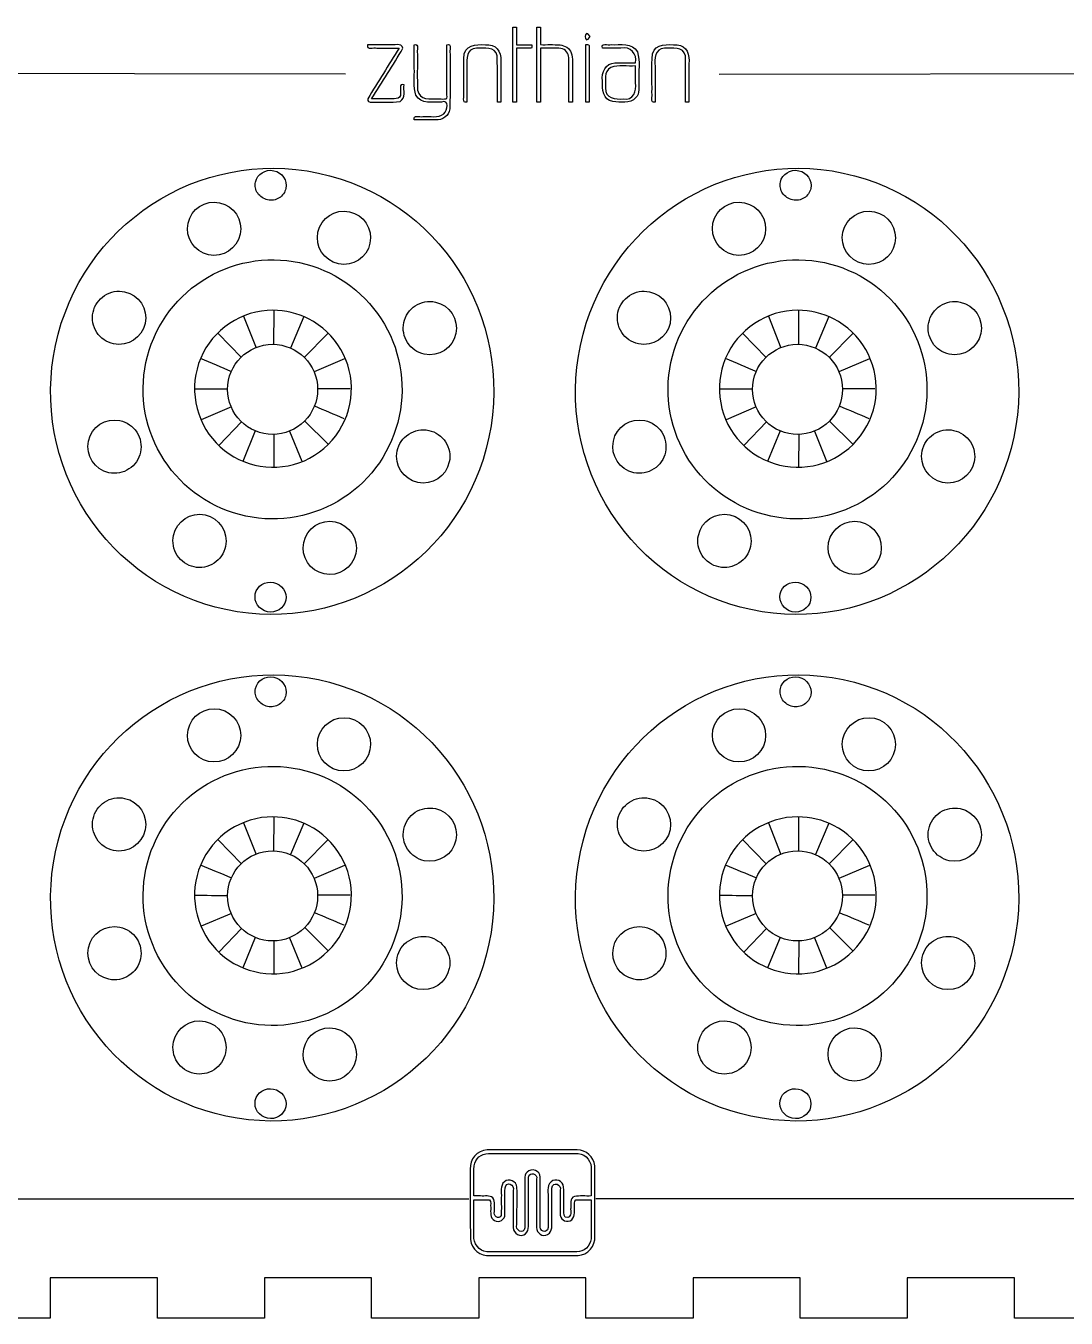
# Model space of a CAD drawing. Extents: x 0 to 436, y 10 to 151.
# Drawn here: x 49 to 121.9, y 13.4 to 103.8 of the extents above; entities that cross this region are included whole.
import ezdxf

# ---------------------------------------------------------------- set-up
doc = ezdxf.new("R2010")
doc.units = 0
doc.layers.add('Capa_1', color=7, linetype='CONTINUOUS')

msp = doc.modelspace()

# ---------------------------------------------------------------- linework, layer by layer
at = {"layer": 'Capa_1', "color": 5}
for points in [[(83.388581, 102.210114)], [(88.554616, 103.015958)], [(91.728589, 100.960064)], [(82.048416, 98.430536)], [(87.059955, 98.430589)], [(88.235475, 98.430536)], [(95.221758, 98.430536)], [(77.724749, 97.18075)], [(66.33761, 83.864936)], [(66.33761, 83.864936)], [(103.082992, 83.864936)], [(103.082992, 83.864936)], [(66.33761, 48.427469)], [(66.33761, 48.427469)], [(103.082992, 48.427469)], [(103.082992, 48.427469)], [(87.630952, 25.130764)]]:
    msp.add_lwpolyline(points, close=True, dxfattribs=at)
for points in [[(71.417471, 100.397038), (12.281723, 100.473138)], [(97.570719, 100.397038), (156.70654, 100.473138)], [(64.279337, 83.445095), (65.155055, 81.24482)], [(66.387881, 83.827048), (66.376239, 81.473711)], [(68.5064, 83.436787), (67.567367, 81.222569)], [(101.024719, 83.445095), (101.900437, 81.24482)], [(103.133263, 83.827048), (103.121621, 81.473711)], [(105.251782, 83.436787), (104.312749, 81.222569)], [(62.497871, 82.252671), (64.126487, 80.569815)], [(70.175233, 82.250211), (68.520105, 80.573361)], [(99.243253, 82.252671), (100.871869, 80.569815)], [(106.920615, 82.250211), (105.265487, 80.573361)], [(71.352602, 80.46004), (69.21289, 79.565298)], [(108.097984, 80.46004), (105.958272, 79.565298)], [(63.424257, 77.116791), (61.309019, 76.211837)], [(100.169639, 77.116791), (98.054401, 76.211837)], [(64.143659, 76.067004), (62.571187, 74.433625)], [(68.559369, 76.118598), (70.192589, 74.49022)], [(100.889041, 76.067004), (99.316569, 74.433625)], [(105.304751, 76.118598), (106.937971, 74.49022)], [(65.096423, 75.428009), (64.22134, 73.295176)], [(66.407249, 75.184433), (66.387934, 72.877584)], [(67.498708, 75.405387), (68.353709, 73.302902)], [(101.841805, 75.428009), (100.966722, 73.295176)], [(103.152631, 75.184433), (103.133316, 72.877584)], [(104.24409, 75.405387), (105.099091, 73.302902)], [(64.279337, 48.007628), (65.155055, 45.807353)], [(66.387881, 48.389581), (66.376239, 46.036244)], [(68.5064, 47.99932), (67.567367, 45.785102)], [(101.024719, 48.007628), (101.900437, 45.807353)], [(103.133263, 48.389581), (103.121621, 46.036244)], [(105.251782, 47.99932), (104.312749, 45.785102)], [(62.497871, 46.815204), (64.126487, 45.132348)], [(70.175233, 46.812743), (68.520105, 45.135894)], [(99.243253, 46.815204), (100.871869, 45.132348)], [(106.920615, 46.812743), (105.265487, 45.135894)], [(71.352602, 45.022572), (69.21289, 44.127831)], [(108.097984, 45.022572), (105.958272, 44.127831)], [(63.424257, 41.679324), (61.309019, 40.77437)], [(100.169639, 41.679324), (98.054401, 40.77437)], [(64.143659, 40.629537), (62.571187, 38.996158)], [(65.096423, 39.990541), (64.22134, 37.857709)], [(67.498708, 39.96792), (68.353709, 37.865435)], [(68.559369, 40.68113), (70.192589, 39.052752)], [(100.889041, 40.629537), (99.316569, 38.996158)], [(101.841805, 39.990541), (100.966722, 37.857709)], [(104.24409, 39.96792), (105.099091, 37.865435)], [(105.304751, 40.68113), (106.937971, 39.052752)], [(66.407249, 39.746966), (66.387934, 37.440117)], [(103.152631, 39.746966), (103.133316, 37.440117)], [(81.417795, 24.879145), (81.417504, 24.879224)], [(13.976951, 21.695575), (80.052915, 21.695575)], [(155.01131, 21.695575), (88.935274, 21.695575)], [(87.605023, 17.998496), (87.604785, 17.998338)]]:
    msp.add_lwpolyline(points, dxfattribs=at)
at = {"layer": 'Capa_1', "color": 7}
for points in [[(67.243425, 92.38712)], [(103.988811, 92.38712)], [(64.040905, 89.181916)], [(100.786291, 89.181916)], [(73.130956, 88.553666)], [(109.876343, 88.553666)], [(57.389474, 82.952784)], [(94.13486, 82.952784)], [(79.142671, 82.236497)], [(115.888058, 82.236497)], [(75.180443, 76.456871)], [(111.925829, 76.456871)], [(66.313877, 75.183878)], [(103.059259, 75.183878)], [(81.456337, 74.983542)], [(118.201723, 74.983542)], [(57.066273, 73.942224)], [(78.681558, 73.255152)], [(93.811659, 73.942224)], [(115.426945, 73.255152)], [(63.019556, 67.349217)], [(99.764942, 67.349217)], [(72.138816, 66.858878)], [(108.884203, 66.858878)], [(67.231869, 63.579576)], [(103.977255, 63.579576)], [(67.243425, 56.949648)], [(103.988811, 56.949648)], [(64.040905, 53.744445)], [(100.786291, 53.744445)], [(73.130956, 53.116195)], [(109.876343, 53.116195)], [(57.389474, 47.515313)], [(94.13486, 47.515313)], [(79.142671, 46.799026)], [(115.888058, 46.799026)], [(75.180443, 41.019399)], [(111.925829, 41.019399)], [(66.313877, 39.74641)], [(81.456337, 39.546071)], [(103.059259, 39.74641)], [(118.201723, 39.546071)], [(57.066273, 38.504752)], [(93.811659, 38.504752)], [(78.681558, 37.81768)], [(115.426945, 37.81768)], [(63.019556, 31.911746)], [(99.764942, 31.911746)], [(72.138816, 31.421407)], [(108.884203, 31.421407)], [(67.231869, 28.142104)], [(103.977255, 28.142104)]]:
    msp.add_lwpolyline(points, close=True, dxfattribs=at)
msp.add_lwpolyline([(125.744166, 13.359922), (118.24416, 13.359922), (118.24416, 16.172424), (110.744153, 16.172424), (110.744153, 13.359922), (103.244147, 13.359922), (103.244147, 16.172424), (95.744141, 16.172424), (95.744141, 13.359922), (88.244135, 13.359922), (88.244135, 16.172424), (80.744129, 16.172424), (80.744129, 13.359922), (73.244123, 13.359922), (73.244123, 16.172424), (65.744116, 16.172424), (65.744116, 13.359922), (58.24411, 13.359922), (58.24411, 16.172424), (50.744104, 16.172424), (50.744104, 13.359922), (43.244098, 13.359922)], dxfattribs=at)
at = {"layer": 'Capa_1', "color": 5}
for points in [[(83.140627, 98.430457), (83.140627, 100.176418), (83.140627, 101.922406), (83.140627, 103.668371)], [(83.140627, 103.668371), (83.223283, 103.668371), (83.305938, 103.668371), (83.388594, 103.668371)], [(83.388594, 103.668371), (83.388594, 103.261941), (83.388594, 102.855489), (83.388594, 102.449059)], [(84.810701, 98.430536), (84.810701, 100.176524), (84.810701, 101.922486), (84.810701, 103.668476)], [(84.810701, 103.668476), (84.893356, 103.668476), (84.976012, 103.668476), (85.058668, 103.668476)], [(85.058668, 103.668476), (85.058668, 103.262047), (85.058668, 102.855594), (85.058668, 102.449165)], [(88.554616, 103.015958), (88.063515, 102.24922), (88.059342, 103.765764), (88.554616, 103.015958)], [(72.965075, 102.441492), (72.862038, 102.044935), (73.382635, 102.272027), (73.617021, 102.212892)], [(74.475734, 102.441492), (73.972185, 102.441492), (73.468632, 102.441492), (72.965075, 102.441492)], [(75.172366, 102.212892), (74.448075, 101.024728), (73.679608, 99.860241), (72.980042, 98.659083)], [(73.244718, 98.657972), (73.967308, 99.845292), (74.753809, 101.001868), (75.438659, 102.207336)], [(73.617021, 102.212892), (74.135469, 102.212892), (74.653918, 102.212892), (75.172366, 102.212892)], [(75.438659, 102.207336), (75.335887, 102.609609), (74.794142, 102.381141), (74.475734, 102.441492)], [(76.23007, 102.449033), (76.616425, 102.54595), (76.383565, 102.023689), (76.446393, 101.7971)], [(76.23007, 100.807082), (76.23007, 101.354399), (76.23007, 101.901716), (76.23007, 102.449033)], [(78.504203, 102.449033), (78.899462, 102.553596), (78.679728, 102.043189), (78.735396, 101.808186)], [(78.504203, 98.933906), (78.504203, 100.105616), (78.504203, 101.277326), (78.504203, 102.449033)], [(79.7321, 101.80853), (79.94115, 102.573731), (80.83423, 102.456044), (81.450691, 102.43464)], [(80.579407, 102.199002), (79.875954, 102.192123), (79.884212, 101.444886), (79.911191, 100.933579)], [(82.035007, 101.660628), (81.899773, 102.333172), (81.098379, 102.209664), (80.579407, 102.199002)], [(81.450691, 102.43464), (82.158173, 102.43464), (82.355399, 101.689361), (82.279927, 101.112093)], [(84.447536, 102.210114), (84.09455, 102.210114), (83.741567, 102.210114), (83.388581, 102.210114)], [(83.388594, 102.449059), (83.746038, 102.449059), (84.10348, 102.449059), (84.460924, 102.449059)], [(83.388594, 102.210114), (83.388594, 100.950221), (83.388594, 99.690352), (83.388594, 98.430457)], [(84.460924, 102.449059), (84.452008, 102.373865), (84.478783, 102.263004), (84.447536, 102.210114)], [(85.058668, 102.449165), (85.516768, 102.441757), (85.976489, 102.468215), (86.433083, 102.425882)], [(85.576357, 102.21022), (85.403793, 102.21022), (85.231232, 102.21022), (85.058668, 102.21022)], [(85.058668, 102.21022), (85.058668, 100.950327), (85.058668, 99.690432), (85.058668, 98.430536)], [(86.616704, 102.146826), (86.27944, 102.248902), (85.923385, 102.197652), (85.576357, 102.21022)], [(86.433083, 102.425882), (86.768101, 102.393841), (87.124024, 102.215935), (87.223838, 101.870627)], [(88.235475, 102.449165), (88.626011, 102.571191), (88.429264, 102.105974), (88.476034, 101.884253)], [(88.235475, 98.430536), (88.235475, 99.770071), (88.235475, 101.109633), (88.235475, 102.449165)], [(89.405389, 102.210273), (89.284545, 102.612545), (89.782602, 102.395931), (90.010763, 102.449218)], [(90.70113, 102.210273), (90.269216, 102.210273), (89.837302, 102.210273), (89.405389, 102.210273)], [(90.010763, 102.449218), (90.641241, 102.416701), (91.490977, 102.615218), (91.852287, 101.946139)], [(91.728589, 101.176308), (91.857296, 101.806651), (91.344298, 102.349391), (90.70113, 102.210273)], [(92.905757, 101.80853), (93.114754, 102.573599), (94.007641, 102.456097), (94.624028, 102.43464)], [(93.752988, 102.199002), (93.04949, 102.192123), (93.057914, 101.44486), (93.084848, 100.933579)], [(95.20837, 101.660628), (95.073407, 102.333251), (94.271899, 102.209638), (93.752988, 102.199002)], [(94.624028, 102.43464), (95.331515, 102.43464), (95.528741, 101.689361), (95.453269, 101.112093)], [(76.446393, 101.7971), (76.457082, 100.951438), (76.424539, 100.103393), (76.463538, 99.259319)], [(78.735396, 101.808186), (78.724204, 100.52194), (78.758071, 99.233417), (78.717934, 97.948624)], [(79.695186, 99.082469), (79.71532, 99.990522), (79.652164, 100.90511), (79.7321, 101.80853)], [(82.048421, 98.430536), (82.039981, 99.507075), (82.065619, 100.584964), (82.035007, 101.660628)], [(87.056942, 101.430414), (87.055619, 101.724048), (86.922515, 102.057291), (86.616704, 102.146826)], [(87.059958, 98.430536), (87.058106, 99.430478), (87.0639, 100.430553), (87.056942, 101.430414)], [(87.223838, 101.870627), (87.341644, 101.49439), (87.285621, 101.095425), (87.2989, 100.707651)], [(88.476034, 101.884253), (88.476034, 100.732998), (88.476034, 99.581767), (88.476034, 98.430536)], [(91.852287, 101.946139), (92.052928, 101.286665), (91.922738, 100.577318), (91.960099, 99.894425)], [(92.868843, 99.082469), (92.888977, 99.990522), (92.825821, 100.90511), (92.905757, 101.80853)], [(95.221758, 98.430536), (95.213345, 99.507075), (95.23893, 100.584964), (95.20837, 101.660628)], [(76.351445, 98.908082), (76.129481, 99.510621), (76.269702, 100.175175), (76.23007, 100.807082)], [(79.911191, 100.933579), (79.911191, 100.099213), (79.911191, 99.264876), (79.911191, 98.430536)], [(82.279927, 101.112093), (82.279927, 100.218222), (82.279927, 99.324381), (82.279927, 98.430536)], [(87.2989, 100.707651), (87.2989, 99.948638), (87.2989, 99.189626), (87.2989, 98.430615)], [(89.405389, 99.915327), (89.316235, 100.487068), (89.630279, 101.168846), (90.281554, 101.17181)], [(89.979799, 100.861136), (89.460388, 100.566337), (89.662656, 99.908342), (89.621394, 99.418069)], [(91.728589, 100.960064), (91.146688, 100.923419), (90.539155, 101.049652), (89.979799, 100.861136)], [(90.281554, 101.17181), (90.763733, 101.181599), (91.246267, 101.174456), (91.728589, 101.176308)], [(91.728589, 99.775495), (91.728589, 100.170359), (91.728589, 100.5652), (91.728589, 100.960064)], [(93.084848, 100.933579), (93.084848, 100.099213), (93.084848, 99.264876), (93.084848, 98.430536)], [(95.453269, 101.112093), (95.453269, 100.218222), (95.453269, 99.324381), (95.453269, 98.430536)], [(75.512091, 99.64995), (75.11079, 99.772029), (75.31468, 99.288926), (75.267034, 99.05736)], [(75.240253, 98.479484), (75.655368, 98.717027), (75.469176, 99.255377), (75.512091, 99.64995)], [(90.134318, 98.465276), (89.429725, 98.583888), (89.365384, 99.340758), (89.405389, 99.915327)], [(90.866529, 98.654453), (91.558446, 98.51679), (91.817963, 99.218306), (91.728589, 99.775495)], [(91.960099, 99.894425), (91.943166, 99.499667), (92.039818, 99.042782), (91.728589, 98.73187)], [(72.980042, 98.659083), (72.917055, 98.502582), (73.106994, 98.403046), (73.234373, 98.429663)], [(74.372499, 98.657972), (73.996571, 98.657972), (73.620646, 98.657972), (73.244718, 98.657972)], [(75.267034, 99.05736), (75.328375, 98.547323), (74.704699, 98.671518), (74.372499, 98.657972)], [(78.131651, 98.43043), (77.51763, 98.469985), (76.709765, 98.247047), (76.351445, 98.908082)], [(76.463538, 99.259319), (76.588329, 98.557748), (77.366143, 98.652151), (77.900353, 98.654506)], [(77.900353, 98.654506), (78.159446, 98.689828), (78.633397, 98.510281), (78.504203, 98.933906)], [(78.303345, 97.612815), (78.558829, 97.866206), (78.693341, 98.629873), (78.131651, 98.43043)], [(79.911191, 98.430536), (79.525103, 98.333751), (79.758106, 98.856092), (79.695186, 99.082469)], [(89.621394, 99.418069), (89.562726, 98.715995), (90.336076, 98.600637), (90.866529, 98.654453)], [(91.728589, 98.731658), (91.326536, 98.291259), (90.66212, 98.440246), (90.134318, 98.465276)], [(93.084848, 98.430536), (92.698761, 98.333751), (92.931763, 98.856092), (92.868843, 99.082469)], [(73.234426, 98.42961), (73.902313, 98.452364), (74.580147, 98.377884), (75.240253, 98.479484)], [(78.717934, 97.948624), (78.661562, 97.461526), (78.193977, 97.154689), (77.724749, 97.18075)], [(82.279927, 98.430536), (82.202756, 98.430536), (82.125587, 98.430536), (82.048416, 98.430536)], [(83.388594, 98.430457), (83.305938, 98.430457), (83.223283, 98.430457), (83.140627, 98.430457)], [(85.058668, 98.430536), (84.976012, 98.430536), (84.893356, 98.430536), (84.810701, 98.430536)], [(87.2989, 98.430615), (87.219261, 98.430615), (87.13955, 98.430668), (87.059955, 98.430589)], [(88.476034, 98.430536), (88.395847, 98.430536), (88.315662, 98.430536), (88.235475, 98.430536)], [(95.453269, 98.430536), (95.376098, 98.430536), (95.298929, 98.430536), (95.221758, 98.430536)], [(76.23007, 97.18075), (76.109139, 97.583234), (76.607022, 97.366911), (76.835445, 97.420039)], [(77.724728, 97.18075), (77.226509, 97.18075), (76.728288, 97.18075), (76.23007, 97.18075)], [(76.835445, 97.420039), (77.324175, 97.470098), (77.894931, 97.28198), (78.303345, 97.612815)], [(66.33761, 83.864936), (64.179748, 83.894808), (62.098932, 82.507571), (61.281396, 80.513168)], [(66.33761, 83.864936), (64.179748, 83.894808), (62.098932, 82.507571), (61.281396, 80.513168)], [(68.835753, 83.264491), (68.066451, 83.659858), (67.202374, 83.866259), (66.33761, 83.864936)], [(68.835753, 83.264491), (68.066451, 83.659858), (67.202374, 83.866259), (66.33761, 83.864936)], [(71.818507, 78.095088), (71.955085, 80.208738), (70.72935, 82.32096), (68.835753, 83.264491)], [(71.818507, 78.095088), (71.955085, 80.208738), (70.72935, 82.32096), (68.835753, 83.264491)], [(103.082992, 83.864936), (100.92513, 83.894808), (98.844314, 82.507571), (98.026778, 80.513168)], [(103.082992, 83.864936), (100.92513, 83.894808), (98.844314, 82.507571), (98.026778, 80.513168)], [(105.581135, 83.264491), (104.811833, 83.659858), (103.947756, 83.866259), (103.082992, 83.864936)], [(105.581135, 83.264491), (104.811833, 83.659858), (103.947756, 83.866259), (103.082992, 83.864936)], [(108.563889, 78.095088), (108.700467, 80.208738), (107.474732, 82.32096), (105.581135, 83.264491)], [(108.563889, 78.095088), (108.700467, 80.208738), (107.474732, 82.32096), (105.581135, 83.264491)], [(61.281396, 80.513168), (60.427798, 78.553876), (60.869758, 76.12), (62.365527, 74.591581)], [(61.281396, 80.513168), (60.427798, 78.553876), (60.869758, 76.12), (62.365527, 74.591581)], [(61.250308, 80.516555), (62.011911, 80.195456), (62.698187, 79.909812), (63.433226, 79.590063)], [(98.026778, 80.513168), (97.17318, 78.553876), (97.61514, 76.12), (99.110908, 74.591581)], [(98.026778, 80.513168), (97.17318, 78.553876), (97.61514, 76.12), (99.110908, 74.591581)], [(97.99569, 80.516555), (98.757293, 80.195456), (99.443569, 79.909812), (100.178608, 79.590063)], [(60.844596, 78.377346), (61.671128, 78.377372), (62.383598, 78.377346), (63.185126, 78.369673)], [(68.161092, 73.200217), (70.218942, 73.899511), (71.736777, 75.920795), (71.818507, 78.095088)], [(68.161092, 73.200217), (70.218942, 73.899511), (71.736777, 75.920795), (71.818507, 78.095088)], [(69.45083, 78.402402), (70.206956, 78.402428), (71.004119, 78.411397), (71.737386, 78.402402)], [(97.589978, 78.377346), (98.41651, 78.377372), (99.12898, 78.377346), (99.930508, 78.369673)], [(104.906474, 73.200217), (106.964324, 73.899511), (108.482159, 75.920795), (108.563889, 78.095088)], [(104.906474, 73.200217), (106.964324, 73.899511), (108.482159, 75.920795), (108.563889, 78.095088)], [(106.196212, 78.402402), (106.952338, 78.402428), (107.749501, 78.411397), (108.482768, 78.402402)], [(69.234745, 77.174629), (69.931472, 76.880889), (70.624945, 76.600827), (71.297093, 76.30759)], [(105.980127, 77.174629), (106.676854, 76.880889), (107.370327, 76.600827), (108.042475, 76.30759)], [(62.365527, 74.591581), (63.804675, 73.042631), (66.175712, 72.477058), (68.161092, 73.200217)], [(62.365527, 74.591581), (63.804675, 73.042631), (66.175712, 72.477058), (68.161092, 73.200217)], [(99.110908, 74.591581), (100.550057, 73.042631), (102.921094, 72.477058), (104.906474, 73.200217)], [(99.110908, 74.591581), (100.550057, 73.042631), (102.921094, 72.477058), (104.906474, 73.200217)], [(66.33761, 48.427469), (64.179748, 48.45734), (62.098932, 47.070104), (61.281396, 45.075701)], [(66.33761, 48.427469), (64.179748, 48.45734), (62.098932, 47.070104), (61.281396, 45.075701)], [(68.835753, 47.827024), (68.066451, 48.22239), (67.202374, 48.428792), (66.33761, 48.427469)], [(68.835753, 47.827024), (68.066451, 48.22239), (67.202374, 48.428792), (66.33761, 48.427469)], [(103.082992, 48.427469), (100.92513, 48.45734), (98.844314, 47.070104), (98.026778, 45.075701)], [(103.082992, 48.427469), (100.92513, 48.45734), (98.844314, 47.070104), (98.026778, 45.075701)], [(105.581135, 47.827024), (104.811833, 48.22239), (103.947756, 48.428792), (103.082992, 48.427469)], [(105.581135, 47.827024), (104.811833, 48.22239), (103.947756, 48.428792), (103.082992, 48.427469)], [(71.818507, 42.657621), (71.955085, 44.771271), (70.72935, 46.883493), (68.835753, 47.827024)], [(71.818507, 42.657621), (71.955085, 44.771271), (70.72935, 46.883493), (68.835753, 47.827024)], [(108.563889, 42.657621), (108.700467, 44.771271), (107.474732, 46.883493), (105.581135, 47.827024)], [(108.563889, 42.657621), (108.700467, 44.771271), (107.474732, 46.883493), (105.581135, 47.827024)], [(61.281396, 45.075701), (60.427798, 43.116408), (60.869758, 40.682533), (62.365527, 39.154114)], [(61.281396, 45.075701), (60.427798, 43.116408), (60.869758, 40.682533), (62.365527, 39.154114)], [(61.250308, 45.079087), (62.011911, 44.757989), (62.698187, 44.472345), (63.433226, 44.152596)], [(98.026778, 45.075701), (97.17318, 43.116408), (97.61514, 40.682533), (99.110908, 39.154114)], [(98.026778, 45.075701), (97.17318, 43.116408), (97.61514, 40.682533), (99.110908, 39.154114)], [(97.99569, 45.079087), (98.757293, 44.757989), (99.443569, 44.472345), (100.178608, 44.152596)], [(60.844596, 42.939878), (61.671128, 42.939905), (62.383598, 42.939878), (63.185126, 42.932205)], [(68.161092, 37.76275), (70.218942, 38.462044), (71.736777, 40.483328), (71.818507, 42.657621)], [(68.161092, 37.76275), (70.218942, 38.462044), (71.736777, 40.483328), (71.818507, 42.657621)], [(69.45083, 42.964934), (70.206956, 42.964961), (71.004119, 42.97393), (71.737386, 42.964934)], [(97.589978, 42.939878), (98.41651, 42.939905), (99.12898, 42.939878), (99.930508, 42.932205)], [(104.906474, 37.76275), (106.964324, 38.462044), (108.482159, 40.483328), (108.563889, 42.657621)], [(104.906474, 37.76275), (106.964324, 38.462044), (108.482159, 40.483328), (108.563889, 42.657621)], [(106.196212, 42.964934), (106.952338, 42.964961), (107.749501, 42.97393), (108.482768, 42.964934)], [(69.234745, 41.737162), (69.931472, 41.443421), (70.624945, 41.16336), (71.297093, 40.870122)], [(105.980127, 41.737162), (106.676854, 41.443421), (107.370327, 41.16336), (108.042475, 40.870122)], [(62.365527, 39.154114), (63.804675, 37.605164), (66.175712, 37.039591), (68.161092, 37.76275)], [(62.365527, 39.154114), (63.804675, 37.605164), (66.175712, 37.039591), (68.161092, 37.76275)], [(99.110908, 39.154114), (100.550057, 37.605164), (102.921094, 37.039591), (104.906474, 37.76275)], [(99.110908, 39.154114), (100.550057, 37.605164), (102.921094, 37.039591), (104.906474, 37.76275)], [(81.327678, 25.128118), (80.643571, 25.112243), (80.084665, 24.453086), (80.153404, 23.777446)], [(80.416876, 24.020413), (80.482493, 24.502775), (80.930618, 24.888246), (81.417795, 24.879145)], [(87.630953, 25.130764), (85.52987, 25.130764), (83.428734, 25.133409), (81.327678, 25.128118)], [(81.417504, 24.879224), (83.514406, 24.875785), (85.611732, 24.886103), (87.70837, 24.873933)], [(88.862509, 24.019328), (88.810412, 24.636019), (88.250236, 25.142273), (87.630952, 25.130764)], [(87.70837, 24.873933), (88.267461, 24.832314), (88.68447, 24.276133), (88.617372, 23.729133)], [(80.153404, 23.777446), (80.157637, 22.137426), (80.144937, 20.496878), (80.159754, 18.857175)], [(80.405235, 21.906445), (80.412378, 22.610951), (80.390682, 23.31686), (80.416876, 24.020413)], [(84.128028, 23.580358), (83.879664, 23.307361), (83.995154, 22.91628), (83.968272, 22.582112)], [(85.051, 23.220551), (85.056027, 23.677936), (84.433754, 23.898467), (84.128028, 23.580358)], [(84.232353, 23.22743), (84.291911, 23.633116), (84.901564, 23.457644), (84.793587, 23.086804)], [(88.617372, 23.729133), (88.617372, 23.121571), (88.617372, 22.514008), (88.617372, 21.906445)], [(88.868859, 19.099057), (88.864625, 20.739077), (88.877325, 22.379653), (88.862509, 24.019328)], [(82.537882, 22.906676), (82.227817, 22.624763), (82.350345, 22.177405), (82.324972, 21.80675)], [(83.416854, 22.527634), (83.386374, 22.936548), (82.852339, 23.189807), (82.537882, 22.906676)], [(82.585613, 22.466991), (82.630671, 22.984358), (83.304539, 22.703555), (83.162193, 22.280169)], [(84.229178, 20.343604), (84.231824, 21.304862), (84.224945, 22.266358), (84.232353, 23.22743)], [(84.793587, 23.086804), (84.796233, 21.95616), (84.789619, 20.825384), (84.796762, 19.694873)], [(85.053911, 19.869894), (85.051265, 20.986754), (85.057615, 22.103798), (85.051, 23.220551)], [(85.806386, 22.898553), (85.470127, 22.589361), (85.632396, 22.089537), (85.59591, 21.689857)], [(86.685332, 22.532344), (86.660461, 22.949142), (86.116028, 23.189807), (85.806386, 22.898553)], [(85.867134, 22.459345), (85.913965, 22.959593), (86.57627, 22.736575), (86.443741, 22.303003)], [(80.869234, 21.906445), (80.714559, 21.906445), (80.55991, 21.906445), (80.405235, 21.906445)], [(81.74191, 21.776799), (81.504234, 21.986852), (81.159482, 21.880199), (80.869234, 21.906445)], [(81.841155, 20.827448), (81.818665, 21.142911), (81.906798, 21.49142), (81.74191, 21.776799)], [(82.324972, 21.80675), (82.313859, 21.388841), (82.348784, 20.966407), (82.30407, 20.551752)], [(82.576088, 20.630069), (82.586936, 21.242182), (82.568415, 21.855275), (82.585613, 22.466991)], [(83.162193, 22.280169), (83.164839, 21.419824), (83.158224, 20.559319), (83.165368, 19.699106)], [(83.416854, 19.920933), (83.412356, 20.789613), (83.443921, 21.659959), (83.416854, 22.527634)], [(83.968272, 22.582112), (83.964304, 21.61797), (83.976475, 20.653299), (83.962187, 19.689528)], [(85.86052, 20.252217), (85.864753, 20.987865), (85.852053, 21.724121), (85.867134, 22.459345)], [(86.443741, 22.303003), (86.45062, 21.722904), (86.429718, 21.141403), (86.454853, 20.562256)], [(86.697767, 20.941669), (86.690888, 21.471761), (86.712319, 22.003283), (86.685332, 22.532344)], [(87.438098, 21.876256), (87.104458, 21.755262), (87.195739, 21.348201), (87.181452, 21.065494)], [(87.442331, 21.24504), (87.422752, 21.435804), (87.439685, 21.716474), (87.707444, 21.646095)], [(88.617372, 21.906445), (88.224545, 21.894274), (87.826824, 21.935179), (87.438098, 21.876256)], [(80.404917, 21.645989), (80.770889, 21.6362), (81.141623, 21.666362), (81.504367, 21.629321)], [(80.404917, 19.148138), (80.404917, 19.980755), (80.404917, 20.813372), (80.404917, 21.645989)], [(81.504367, 21.629321), (81.640363, 21.494304), (81.55731, 21.267556), (81.580249, 21.090523)], [(81.580249, 21.090523), (81.584482, 20.776383), (81.52093, 20.370513), (81.853167, 20.194035)], [(82.30407, 20.551752), (82.145505, 20.177446), (81.733575, 20.530585), (81.841155, 20.827448)], [(85.59591, 21.689857), (85.59591, 21.026732), (85.613108, 20.363025), (85.599879, 19.700244)], [(86.984734, 20.392473), (86.665673, 20.347097), (86.691946, 20.726404), (86.697767, 20.941669)], [(87.181452, 21.065494), (87.161344, 20.835676), (87.264901, 20.494523), (86.984734, 20.392473)], [(87.249767, 20.249413), (87.536232, 20.502143), (87.416666, 20.909892), (87.442331, 21.24504)], [(87.707444, 21.646095), (88.010868, 21.646095), (88.314265, 21.646095), (88.617663, 21.646095)], [(88.617663, 21.646095), (88.614224, 20.733309), (88.624542, 19.820073), (88.612371, 18.907552)], [(81.853167, 20.194035), (82.166804, 19.995175), (82.590481, 20.266928), (82.576088, 20.630069)], [(83.962187, 19.689528), (83.899772, 19.169992), (83.245828, 19.511093), (83.416854, 19.920933)], [(84.023465, 19.261803), (84.327153, 19.539298), (84.202667, 19.97967), (84.229178, 20.343604)], [(85.569028, 19.215209), (85.944154, 19.426029), (85.84774, 19.893125), (85.86052, 20.252217)], [(86.454853, 20.562256), (86.477078, 20.180648), (86.975236, 19.989433), (87.249767, 20.249413)], [(81.313972, 18.003629), (80.754934, 18.045116), (80.337739, 18.601111), (80.404917, 19.148138)], [(83.165368, 19.699106), (83.154785, 19.278656), (83.693661, 18.972375), (84.023465, 19.261803)], [(84.796762, 19.694873), (84.783004, 19.309719), (85.229277, 19.004231), (85.569028, 19.215209)], [(85.599879, 19.700244), (85.550269, 19.210817), (84.911406, 19.451588), (85.053911, 19.869894)], [(87.694585, 17.748412), (88.378691, 17.764287), (88.937624, 18.423417), (88.868859, 19.099057)], [(80.159754, 18.857175), (80.210237, 18.187726), (80.868732, 17.673403), (81.528417, 17.745766)], [(88.612371, 18.907552), (88.569906, 18.402991), (88.1117, 17.988945), (87.605023, 17.998496)], [(87.604785, 17.998338), (85.507883, 18.001777), (83.410584, 17.991459), (81.313972, 18.003629)], [(81.528417, 17.745766), (83.58378, 17.745766), (85.639222, 17.743121), (87.694585, 17.748412)]]:
    msp.add_open_spline(points, degree=3, dxfattribs=at)
at = {"layer": 'Capa_1', "color": 7}
for points in [[(51.113014, 81.410204), (52.899212, 89.843691), (61.139796, 95.241725), (69.518873, 93.467051)], [(87.8584, 81.410204), (89.644599, 89.843691), (97.885183, 95.241725), (106.264259, 93.467051)], [(65.114734, 92.837973), (65.234254, 93.402281), (65.807667, 93.758817), (66.395489, 93.634318)], [(66.395489, 93.634318), (66.98331, 93.509818), (67.362944, 92.951429), (67.243425, 92.38712)], [(69.518873, 93.467051), (77.897949, 91.692376), (83.242533, 83.417028), (81.456337, 74.983542)], [(101.86012, 92.837973), (101.97964, 93.402281), (102.553054, 93.758817), (103.140875, 93.634318)], [(103.140875, 93.634318), (103.728697, 93.509818), (104.10833, 92.951429), (103.988811, 92.38712)], [(106.264259, 93.467051), (114.643335, 91.692376), (119.987919, 83.417028), (118.201723, 74.983542)], [(65.273448, 92.049444), (65.114429, 92.28334), (65.057338, 92.566982), (65.114734, 92.837973)], [(67.243425, 92.38712), (67.18603, 92.116129), (67.018849, 91.879987), (66.778661, 91.730643)], [(102.018834, 92.049444), (101.859816, 92.28334), (101.802724, 92.566982), (101.86012, 92.837973)], [(103.988811, 92.38712), (103.931416, 92.116129), (103.764236, 91.879987), (103.524047, 91.730643)], [(60.395765, 89.95395), (60.608957, 90.960528), (61.597775, 91.603694), (62.604352, 91.390503)], [(62.604352, 91.390503), (63.610929, 91.177312), (64.254096, 90.188494), (64.040905, 89.181916)], [(65.96267, 91.590773), (65.680387, 91.65056), (65.432467, 91.815549), (65.273448, 92.049444)], [(66.778661, 91.730643), (66.538473, 91.581299), (66.244952, 91.530986), (65.96267, 91.590773)], [(97.141152, 89.95395), (97.354343, 90.960528), (98.343161, 91.603694), (99.349738, 91.390503)], [(99.349738, 91.390503), (100.356316, 91.177312), (100.999482, 90.188494), (100.786291, 89.181916)], [(102.708056, 91.590773), (102.425774, 91.65056), (102.177853, 91.815549), (102.018834, 92.049444)], [(103.524047, 91.730643), (103.283859, 91.581299), (102.990338, 91.530986), (102.708056, 91.590773)], [(69.485817, 89.325701), (69.699009, 90.332278), (70.687826, 90.975444), (71.694404, 90.762253)], [(71.694404, 90.762253), (72.700981, 90.549062), (73.344147, 89.560244), (73.130956, 88.553666)], [(106.231203, 89.325701), (106.444395, 90.332278), (107.433213, 90.975444), (108.43979, 90.762253)], [(108.43979, 90.762253), (109.446367, 90.549062), (110.089534, 89.560244), (109.876343, 88.553666)], [(61.832318, 87.745364), (60.825741, 87.958555), (60.182574, 88.947373), (60.395765, 89.95395)], [(98.577704, 87.745364), (97.571127, 87.958555), (96.927961, 88.947373), (97.141152, 89.95395)], [(64.040905, 89.181916), (63.827713, 88.175339), (62.838895, 87.532173), (61.832318, 87.745364)], [(70.92237, 87.117114), (69.915792, 87.330305), (69.272626, 88.319123), (69.485817, 89.325701)], [(100.786291, 89.181916), (100.573099, 88.175339), (99.584282, 87.532173), (98.577704, 87.745364)], [(107.667756, 87.117114), (106.661179, 87.330305), (106.018012, 88.319123), (106.231203, 89.325701)], [(61.372176, 85.932283), (63.387157, 87.242907), (65.840251, 87.699402), (68.191808, 87.201347)], [(73.130956, 88.553666), (72.917765, 87.547089), (71.928947, 86.903923), (70.92237, 87.117114)], [(98.117563, 85.932283), (100.132543, 87.242907), (102.585638, 87.699402), (104.937194, 87.201347)], [(109.876343, 88.553666), (109.663151, 87.547089), (108.674333, 86.903923), (107.667756, 87.117114)], [(68.191808, 87.201347), (70.543365, 86.703291), (72.600756, 85.291482), (73.911379, 83.276502)], [(104.937194, 87.201347), (107.288751, 86.703291), (109.346142, 85.291482), (110.656765, 83.276502)], [(57.447332, 80.212712), (57.945388, 82.564269), (59.357196, 84.62166), (61.372176, 85.932283)], [(94.192718, 80.212712), (94.690774, 82.564269), (96.102583, 84.62166), (98.117563, 85.932283)], [(54.551107, 84.900509), (54.965298, 85.169915), (55.469545, 85.26375), (55.952921, 85.161371)], [(55.952921, 85.161371), (56.959499, 84.948179), (57.602665, 83.959362), (57.389474, 82.952784)], [(91.296493, 84.900509), (91.710684, 85.169915), (92.214932, 85.26375), (92.698307, 85.161371)], [(92.698307, 85.161371), (93.704885, 84.948179), (94.348051, 83.959362), (94.13486, 82.952784)], [(53.744332, 83.724819), (53.84671, 84.208195), (54.136916, 84.631103), (54.551107, 84.900509)], [(75.497529, 83.008532), (75.599908, 83.491908), (75.890113, 83.914816), (76.304304, 84.184222)], [(76.304304, 84.184222), (76.718495, 84.453628), (77.222743, 84.547463), (77.706119, 84.445084)], [(77.706119, 84.445084), (78.712696, 84.231893), (79.355862, 83.243075), (79.142671, 82.236497)], [(90.489718, 83.724819), (90.592096, 84.208195), (90.882302, 84.631103), (91.296493, 84.900509)], [(112.242916, 83.008532), (112.345294, 83.491908), (112.6355, 83.914816), (113.04969, 84.184222)], [(113.04969, 84.184222), (113.463881, 84.453628), (113.968129, 84.547463), (114.451505, 84.445084)], [(114.451505, 84.445084), (115.458082, 84.231893), (116.101249, 83.243075), (115.888058, 82.236497)], [(54.005196, 82.323005), (53.735789, 82.737195), (53.641954, 83.241443), (53.744332, 83.724819)], [(73.911379, 83.276502), (75.222002, 81.261522), (75.678498, 78.808427), (75.180443, 76.456871)], [(90.750582, 82.323005), (90.481176, 82.737195), (90.38734, 83.241443), (90.489718, 83.724819)], [(110.656765, 83.276502), (111.967389, 81.261522), (112.423884, 78.808427), (111.925829, 76.456871)], [(55.180887, 81.516232), (54.697511, 81.618609), (54.274602, 81.908814), (54.005196, 82.323005)], [(57.389474, 82.952784), (57.176282, 81.946207), (56.187465, 81.30304), (55.180887, 81.516232)], [(75.758393, 81.606718), (75.488987, 82.020908), (75.395151, 82.525156), (75.497529, 83.008532)], [(91.926273, 81.516232), (91.442897, 81.618609), (91.019988, 81.908814), (90.750582, 82.323005)], [(94.13486, 82.952784), (93.921669, 81.946207), (92.932851, 81.30304), (91.926273, 81.516232)], [(112.50378, 81.606718), (112.234373, 82.020908), (112.140538, 82.525156), (112.242916, 83.008532)], [(53.269768, 69.671393), (51.031059, 73.137724), (50.255251, 77.360301), (51.113014, 81.410204)], [(63.162769, 78.334827), (63.162786, 80.075026), (64.573581, 81.485725), (66.313877, 81.485723)], [(66.313877, 81.485723), (68.054184, 81.48574), (69.464994, 80.075036), (69.465012, 78.334827)], [(76.934085, 80.799945), (76.450709, 80.902322), (76.0278, 81.192527), (75.758393, 81.606718)], [(79.142671, 82.236497), (78.92948, 81.22992), (77.940662, 80.586754), (76.934085, 80.799945)], [(90.015154, 69.671393), (87.776445, 73.137724), (87.000637, 77.360301), (87.8584, 81.410204)], [(99.908151, 78.334827), (99.908168, 80.075026), (101.318963, 81.485725), (103.059259, 81.485723)], [(103.059259, 81.485723), (104.799566, 81.48574), (106.210376, 80.075036), (106.210394, 78.334827)], [(113.679471, 80.799945), (113.196095, 80.902322), (112.773186, 81.192527), (112.50378, 81.606718)], [(115.888058, 82.236497), (115.674866, 81.22992), (114.686048, 80.586754), (113.679471, 80.799945)], [(58.716395, 73.393081), (57.405772, 75.408061), (56.949276, 77.861156), (57.447332, 80.212712)], [(95.461782, 73.393081), (94.151158, 75.408061), (93.694663, 77.861156), (94.192718, 80.212712)], [(64.0857, 76.106769), (63.494752, 76.697688), (63.162763, 77.499145), (63.162769, 78.334827)], [(69.465012, 78.334827), (69.465017, 77.49914), (69.133025, 76.697679), (68.542072, 76.10676)], [(100.831082, 76.106769), (100.240134, 76.697688), (99.908145, 77.499145), (99.908151, 78.334827)], [(106.210394, 78.334827), (106.210399, 77.49914), (105.878407, 76.697679), (105.287454, 76.10676)], [(53.421131, 74.714258), (53.634323, 75.720836), (54.623141, 76.364002), (55.629718, 76.150811)], [(55.629718, 76.150811), (56.113094, 76.048433), (56.536003, 75.758228), (56.805409, 75.344038)], [(66.313877, 75.183878), (65.478148, 75.183877), (64.676648, 75.515851), (64.0857, 76.106769)], [(68.542072, 76.10676), (67.951118, 75.515841), (67.149611, 75.18387), (66.313877, 75.183878)], [(75.180443, 76.456871), (74.682387, 74.105314), (73.270578, 72.047923), (71.255598, 70.737299)], [(90.166518, 74.714258), (90.379709, 75.720836), (91.368527, 76.364002), (92.375104, 76.150811)], [(92.375104, 76.150811), (92.85848, 76.048433), (93.281389, 75.758228), (93.550796, 75.344038)], [(103.059259, 75.183878), (102.22353, 75.183877), (101.42203, 75.515851), (100.831082, 76.106769)], [(105.287454, 76.10676), (104.6965, 75.515841), (103.894993, 75.18387), (103.059259, 75.183878)], [(111.925829, 76.456871), (111.427773, 74.105314), (110.015965, 72.047923), (108.000984, 70.737299)], [(56.805409, 75.344038), (57.074816, 74.929847), (57.168651, 74.4256), (57.066273, 73.942224)], [(75.036419, 74.027186), (75.138797, 74.510562), (75.429002, 74.933471), (75.843192, 75.202877)], [(75.843192, 75.202877), (76.257383, 75.472284), (76.761631, 75.566119), (77.245006, 75.463741)], [(77.245006, 75.463741), (77.728382, 75.361363), (78.151291, 75.071157), (78.420697, 74.656966)], [(93.550796, 75.344038), (93.820202, 74.929847), (93.914038, 74.4256), (93.811659, 73.942224)], [(111.781806, 74.027186), (111.884183, 74.510562), (112.174388, 74.933471), (112.588579, 75.202877)], [(112.588579, 75.202877), (113.002769, 75.472284), (113.507017, 75.566119), (113.990393, 75.463741)], [(113.990393, 75.463741), (114.473769, 75.361363), (114.896677, 75.071157), (115.166083, 74.656966)], [(54.857684, 72.505672), (53.851107, 72.718863), (53.20794, 73.707681), (53.421131, 74.714258)], [(81.456337, 74.983542), (79.670139, 66.550055), (71.429556, 61.15202), (63.050479, 62.926693)], [(78.420697, 74.656966), (78.690102, 74.242775), (78.783937, 73.738528), (78.681558, 73.255152)], [(91.60307, 72.505672), (90.596493, 72.718863), (89.953327, 73.707681), (90.166518, 74.714258)], [(118.201723, 74.983542), (116.415525, 66.550055), (108.174943, 61.15202), (99.795865, 62.926693)], [(115.166083, 74.656966), (115.435489, 74.242775), (115.529324, 73.738528), (115.426945, 73.255152)], [(57.066273, 73.942224), (56.963895, 73.458848), (56.673689, 73.035939), (56.259498, 72.766533)], [(64.435967, 69.468236), (62.08441, 69.966292), (60.027019, 71.3781), (58.716395, 73.393081)], [(76.472972, 71.818599), (75.466395, 72.031791), (74.823228, 73.020608), (75.036419, 74.027186)], [(78.681558, 73.255152), (78.468367, 72.248574), (77.479549, 71.605408), (76.472972, 71.818599)], [(93.811659, 73.942224), (93.709281, 73.458848), (93.419076, 73.035939), (93.004885, 72.766533)], [(101.181353, 69.468236), (98.829796, 69.966292), (96.772405, 71.3781), (95.461782, 73.393081)], [(113.218358, 71.818599), (112.211781, 72.031791), (111.568614, 73.020608), (111.781806, 74.027186)], [(115.426945, 73.255152), (115.213753, 72.248574), (114.224935, 71.605408), (113.218358, 71.818599)], [(56.259498, 72.766533), (55.845308, 72.497128), (55.34106, 72.403293), (54.857684, 72.505672)], [(93.004885, 72.766533), (92.590694, 72.497128), (92.086446, 72.403293), (91.60307, 72.505672)], [(71.255598, 70.737299), (69.240618, 69.426676), (66.787523, 68.970181), (64.435967, 69.468236)], [(108.000984, 70.737299), (105.986004, 69.426676), (103.532909, 68.970181), (101.181353, 69.468236)], [(63.050479, 62.926693), (59.026704, 63.778921), (55.508477, 66.205062), (53.269768, 69.671393)], [(59.374416, 68.121251), (59.587608, 69.127829), (60.576426, 69.770995), (61.583003, 69.557804)], [(99.795865, 62.926693), (95.77209, 63.778921), (92.253863, 66.205062), (90.015154, 69.671393)], [(96.119803, 68.121251), (96.332994, 69.127829), (97.321812, 69.770995), (98.328389, 69.557804)], [(61.583003, 69.557804), (62.58958, 69.344612), (63.232747, 68.355795), (63.019556, 67.349217)], [(68.493677, 67.630912), (68.706869, 68.637489), (69.695686, 69.280656), (70.702264, 69.067465)], [(70.702264, 69.067465), (71.708841, 68.854273), (72.352007, 67.865455), (72.138816, 66.858878)], [(98.328389, 69.557804), (99.334966, 69.344612), (99.978133, 68.355795), (99.764942, 67.349217)], [(105.239063, 67.630912), (105.452255, 68.637489), (106.441073, 69.280656), (107.44765, 69.067465)], [(107.44765, 69.067465), (108.454227, 68.854273), (109.097394, 67.865455), (108.884203, 66.858878)], [(59.635278, 66.719437), (59.365872, 67.133628), (59.272038, 67.637875), (59.374416, 68.121251)], [(96.380664, 66.719437), (96.111259, 67.133628), (96.017424, 67.637875), (96.119803, 68.121251)], [(63.019556, 67.349217), (62.917178, 66.865841), (62.626973, 66.442932), (62.212782, 66.173526)], [(69.93023, 65.422325), (68.923652, 65.635517), (68.280486, 66.624335), (68.493677, 67.630912)], [(99.764942, 67.349217), (99.662564, 66.865841), (99.372359, 66.442932), (98.958169, 66.173526)], [(106.675616, 65.422325), (105.669039, 65.635517), (105.025872, 66.624335), (105.239063, 67.630912)], [(60.810968, 65.912662), (60.327592, 66.01504), (59.904684, 66.305246), (59.635278, 66.719437)], [(62.212782, 66.173526), (61.798592, 65.904119), (61.294344, 65.810284), (60.810968, 65.912662)], [(72.138816, 66.858878), (71.925625, 65.852301), (70.936807, 65.209134), (69.93023, 65.422325)], [(97.556355, 65.912662), (97.072979, 66.01504), (96.65007, 66.305246), (96.380664, 66.719437)], [(98.958169, 66.173526), (98.543978, 65.904119), (98.039731, 65.810284), (97.556355, 65.912662)], [(108.884203, 66.858878), (108.671011, 65.852301), (107.682193, 65.209134), (106.675616, 65.422325)], [(65.103178, 64.030429), (65.222698, 64.594737), (65.796111, 64.951273), (66.383933, 64.826774)], [(66.383933, 64.826774), (66.971754, 64.702274), (67.351388, 64.143885), (67.231869, 63.579576)], [(101.848564, 64.030429), (101.968084, 64.594737), (102.541497, 64.951273), (103.129319, 64.826774)], [(103.129319, 64.826774), (103.71714, 64.702274), (104.096774, 64.143885), (103.977255, 63.579576)], [(65.951114, 62.783231), (65.363293, 62.907731), (64.983659, 63.46612), (65.103178, 64.030429)], [(67.231869, 63.579576), (67.112349, 63.015267), (66.538935, 62.658732), (65.951114, 62.783231)], [(102.6965, 62.783231), (102.108679, 62.907731), (101.729045, 63.46612), (101.848564, 64.030429)], [(103.977255, 63.579576), (103.857735, 63.015267), (103.284322, 62.658732), (102.6965, 62.783231)], [(51.113014, 45.972733), (52.899212, 54.40622), (61.139796, 59.804254), (69.518873, 58.029579)], [(87.8584, 45.972733), (89.644599, 54.40622), (97.885183, 59.804254), (106.264259, 58.029579)], [(65.114734, 57.400501), (65.234254, 57.96481), (65.807667, 58.321345), (66.395489, 58.196846)], [(66.395489, 58.196846), (66.98331, 58.072346), (67.362944, 57.513957), (67.243425, 56.949648)], [(69.518873, 58.029579), (77.897949, 56.254905), (83.242533, 47.979557), (81.456337, 39.546071)], [(101.86012, 57.400501), (101.97964, 57.96481), (102.553054, 58.321345), (103.140875, 58.196846)], [(103.140875, 58.196846), (103.728697, 58.072346), (104.10833, 57.513957), (103.988811, 56.949648)], [(106.264259, 58.029579), (114.643335, 56.254905), (119.987919, 47.979557), (118.201723, 39.546071)], [(65.273448, 56.611973), (65.114429, 56.845868), (65.057338, 57.12951), (65.114734, 57.400501)], [(102.018834, 56.611973), (101.859816, 56.845868), (101.802724, 57.12951), (101.86012, 57.400501)], [(60.395765, 54.516479), (60.608957, 55.523056), (61.597775, 56.166223), (62.604352, 55.953032)], [(65.96267, 56.153301), (65.680387, 56.213088), (65.432467, 56.378077), (65.273448, 56.611973)], [(66.778661, 56.293171), (66.538473, 56.143827), (66.244952, 56.093514), (65.96267, 56.153301)], [(67.243425, 56.949648), (67.18603, 56.678657), (67.018849, 56.442515), (66.778661, 56.293171)], [(97.141152, 54.516479), (97.354343, 55.523056), (98.343161, 56.166223), (99.349738, 55.953032)], [(102.708056, 56.153301), (102.425774, 56.213088), (102.177853, 56.378077), (102.018834, 56.611973)], [(103.524047, 56.293171), (103.283859, 56.143827), (102.990338, 56.093514), (102.708056, 56.153301)], [(103.988811, 56.949648), (103.931416, 56.678657), (103.764236, 56.442515), (103.524047, 56.293171)], [(62.604352, 55.953032), (63.610929, 55.73984), (64.254096, 54.751022), (64.040905, 53.744445)], [(69.485817, 53.888229), (69.699009, 54.894806), (70.687826, 55.537973), (71.694404, 55.324782)], [(71.694404, 55.324782), (72.700981, 55.11159), (73.344147, 54.122772), (73.130956, 53.116195)], [(99.349738, 55.953032), (100.356316, 55.73984), (100.999482, 54.751022), (100.786291, 53.744445)], [(106.231203, 53.888229), (106.444395, 54.894806), (107.433213, 55.537973), (108.43979, 55.324782)], [(108.43979, 55.324782), (109.446367, 55.11159), (110.089534, 54.122772), (109.876343, 53.116195)], [(61.832318, 52.307892), (60.825741, 52.521084), (60.182574, 53.509902), (60.395765, 54.516479)], [(98.577704, 52.307892), (97.571127, 52.521084), (96.927961, 53.509902), (97.141152, 54.516479)], [(64.040905, 53.744445), (63.827713, 52.737868), (62.838895, 52.094701), (61.832318, 52.307892)], [(70.92237, 51.679642), (69.915792, 51.892834), (69.272626, 52.881652), (69.485817, 53.888229)], [(100.786291, 53.744445), (100.573099, 52.737868), (99.584282, 52.094701), (98.577704, 52.307892)], [(107.667756, 51.679642), (106.661179, 51.892834), (106.018012, 52.881652), (106.231203, 53.888229)], [(73.130956, 53.116195), (72.917765, 52.109618), (71.928947, 51.466451), (70.92237, 51.679642)], [(109.876343, 53.116195), (109.663151, 52.109618), (108.674333, 51.466451), (107.667756, 51.679642)], [(61.372176, 50.494812), (63.387157, 51.805435), (65.840251, 52.261931), (68.191808, 51.763875)], [(68.191808, 51.763875), (70.543365, 51.26582), (72.600756, 49.854011), (73.911379, 47.839031)], [(98.117563, 50.494812), (100.132543, 51.805435), (102.585638, 52.261931), (104.937194, 51.763875)], [(104.937194, 51.763875), (107.288751, 51.26582), (109.346142, 49.854011), (110.656765, 47.839031)], [(54.551107, 49.463038), (54.965298, 49.732443), (55.469545, 49.826278), (55.952921, 49.723899)], [(55.952921, 49.723899), (56.959499, 49.510708), (57.602665, 48.52189), (57.389474, 47.515313)], [(57.447332, 44.775241), (57.945388, 47.126797), (59.357196, 49.184189), (61.372176, 50.494812)], [(91.296493, 49.463038), (91.710684, 49.732443), (92.214932, 49.826278), (92.698307, 49.723899)], [(92.698307, 49.723899), (93.704885, 49.510708), (94.348051, 48.52189), (94.13486, 47.515313)], [(94.192718, 44.775241), (94.690774, 47.126797), (96.102583, 49.184189), (98.117563, 50.494812)], [(53.744332, 48.287347), (53.84671, 48.770723), (54.136916, 49.193632), (54.551107, 49.463038)], [(76.304304, 48.746751), (76.718495, 49.016157), (77.222743, 49.109991), (77.706119, 49.007613)], [(77.706119, 49.007613), (78.712696, 48.794421), (79.355862, 47.805603), (79.142671, 46.799026)], [(90.489718, 48.287347), (90.592096, 48.770723), (90.882302, 49.193632), (91.296493, 49.463038)], [(113.04969, 48.746751), (113.463881, 49.016157), (113.968129, 49.109991), (114.451505, 49.007613)], [(114.451505, 49.007613), (115.458082, 48.794421), (116.101249, 47.805603), (115.888058, 46.799026)], [(54.005196, 46.885533), (53.735789, 47.299724), (53.641954, 47.803971), (53.744332, 48.287347)], [(75.497529, 47.571061), (75.599908, 48.054437), (75.890113, 48.477345), (76.304304, 48.746751)], [(90.750582, 46.885533), (90.481176, 47.299724), (90.38734, 47.803971), (90.489718, 48.287347)], [(112.242916, 47.571061), (112.345294, 48.054437), (112.6355, 48.477345), (113.04969, 48.746751)], [(57.389474, 47.515313), (57.176282, 46.508735), (56.187465, 45.865569), (55.180887, 46.07876)], [(73.911379, 47.839031), (75.222002, 45.824051), (75.678498, 43.370956), (75.180443, 41.019399)], [(75.758393, 46.169246), (75.488987, 46.583437), (75.395151, 47.087685), (75.497529, 47.571061)], [(94.13486, 47.515313), (93.921669, 46.508735), (92.932851, 45.865569), (91.926273, 46.07876)], [(110.656765, 47.839031), (111.967389, 45.824051), (112.423884, 43.370956), (111.925829, 41.019399)], [(112.50378, 46.169246), (112.234373, 46.583437), (112.140538, 47.087685), (112.242916, 47.571061)], [(55.180887, 46.07876), (54.697511, 46.181138), (54.274602, 46.471343), (54.005196, 46.885533)], [(76.934085, 45.362473), (76.450709, 45.464851), (76.0278, 45.755056), (75.758393, 46.169246)], [(79.142671, 46.799026), (78.92948, 45.792449), (77.940662, 45.149282), (76.934085, 45.362473)], [(91.926273, 46.07876), (91.442897, 46.181138), (91.019988, 46.471343), (90.750582, 46.885533)], [(113.679471, 45.362473), (113.196095, 45.464851), (112.773186, 45.755056), (112.50378, 46.169246)], [(115.888058, 46.799026), (115.674866, 45.792449), (114.686048, 45.149282), (113.679471, 45.362473)], [(53.269768, 34.233921), (51.031059, 37.700252), (50.255251, 41.922829), (51.113014, 45.972733)], [(63.162769, 42.89736), (63.162786, 44.637558), (64.573581, 46.048258), (66.313877, 46.048256)], [(66.313877, 46.048256), (68.054184, 46.048273), (69.464994, 44.637569), (69.465012, 42.89736)], [(90.015154, 34.233921), (87.776445, 37.700252), (87.000637, 41.922829), (87.8584, 45.972733)], [(99.908151, 42.89736), (99.908168, 44.637558), (101.318963, 46.048258), (103.059259, 46.048256)], [(103.059259, 46.048256), (104.799566, 46.048273), (106.210376, 44.637569), (106.210394, 42.89736)], [(58.716395, 37.955609), (57.405772, 39.970589), (56.949276, 42.423684), (57.447332, 44.775241)], [(95.461782, 37.955609), (94.151158, 39.970589), (93.694663, 42.423684), (94.192718, 44.775241)], [(64.0857, 40.669302), (63.494752, 41.260221), (63.162763, 42.061677), (63.162769, 42.89736)], [(69.465012, 42.89736), (69.465017, 42.061673), (69.133025, 41.260212), (68.542072, 40.669293)], [(100.831082, 40.669302), (100.240134, 41.260221), (99.908145, 42.061677), (99.908151, 42.89736)], [(106.210394, 42.89736), (106.210399, 42.061673), (105.878407, 41.260212), (105.287454, 40.669293)], [(53.421131, 39.276787), (53.634323, 40.283364), (54.623141, 40.92653), (55.629718, 40.713339)], [(55.629718, 40.713339), (56.113094, 40.610962), (56.536003, 40.320757), (56.805409, 39.906566)], [(75.180443, 41.019399), (74.682387, 38.667842), (73.270578, 36.610451), (71.255598, 35.299828)], [(90.166518, 39.276787), (90.379709, 40.283364), (91.368527, 40.92653), (92.375104, 40.713339)], [(92.375104, 40.713339), (92.85848, 40.610962), (93.281389, 40.320757), (93.550796, 39.906566)], [(111.925829, 41.019399), (111.427773, 38.667842), (110.015965, 36.610451), (108.000984, 35.299828)], [(56.805409, 39.906566), (57.074816, 39.492376), (57.168651, 38.988128), (57.066273, 38.504752)], [(66.313877, 39.74641), (65.478148, 39.746409), (64.676648, 40.078384), (64.0857, 40.669302)], [(68.542072, 40.669293), (67.951118, 40.078374), (67.149611, 39.746402), (66.313877, 39.74641)], [(75.843192, 39.765406), (76.257383, 40.034812), (76.761631, 40.128648), (77.245006, 40.02627)], [(77.245006, 40.02627), (77.728382, 39.923891), (78.151291, 39.633686), (78.420697, 39.219495)], [(93.550796, 39.906566), (93.820202, 39.492376), (93.914038, 38.988128), (93.811659, 38.504752)], [(103.059259, 39.74641), (102.22353, 39.746409), (101.42203, 40.078384), (100.831082, 40.669302)], [(105.287454, 40.669293), (104.6965, 40.078374), (103.894993, 39.746402), (103.059259, 39.74641)], [(112.588579, 39.765406), (113.002769, 40.034812), (113.507017, 40.128648), (113.990393, 40.02627)], [(113.990393, 40.02627), (114.473769, 39.923891), (114.896677, 39.633686), (115.166083, 39.219495)], [(54.857684, 37.0682), (53.851107, 37.281392), (53.20794, 38.270209), (53.421131, 39.276787)], [(81.456337, 39.546071), (79.670139, 31.112583), (71.429556, 25.714548), (63.050479, 27.489221)], [(75.036419, 38.589714), (75.138797, 39.07309), (75.429002, 39.495999), (75.843192, 39.765406)], [(78.420697, 39.219495), (78.690102, 38.805304), (78.783937, 38.301056), (78.681558, 37.81768)], [(91.60307, 37.0682), (90.596493, 37.281392), (89.953327, 38.270209), (90.166518, 39.276787)], [(118.201723, 39.546071), (116.415525, 31.112583), (108.174943, 25.714548), (99.795865, 27.489221)], [(111.781806, 38.589714), (111.884183, 39.07309), (112.174388, 39.495999), (112.588579, 39.765406)], [(115.166083, 39.219495), (115.435489, 38.805304), (115.529324, 38.301056), (115.426945, 37.81768)], [(57.066273, 38.504752), (56.963895, 38.021376), (56.673689, 37.598468), (56.259498, 37.329062)], [(76.472972, 36.381128), (75.466395, 36.594319), (74.823228, 37.583137), (75.036419, 38.589714)], [(93.811659, 38.504752), (93.709281, 38.021376), (93.419076, 37.598468), (93.004885, 37.329062)], [(113.218358, 36.381128), (112.211781, 36.594319), (111.568614, 37.583137), (111.781806, 38.589714)], [(56.259498, 37.329062), (55.845308, 37.059656), (55.34106, 36.965821), (54.857684, 37.0682)], [(64.435967, 34.030765), (62.08441, 34.52882), (60.027019, 35.940629), (58.716395, 37.955609)], [(78.681558, 37.81768), (78.468367, 36.811103), (77.479549, 36.167937), (76.472972, 36.381128)], [(93.004885, 37.329062), (92.590694, 37.059656), (92.086446, 36.965821), (91.60307, 37.0682)], [(101.181353, 34.030765), (98.829796, 34.52882), (96.772405, 35.940629), (95.461782, 37.955609)], [(115.426945, 37.81768), (115.213753, 36.811103), (114.224935, 36.167937), (113.218358, 36.381128)], [(71.255598, 35.299828), (69.240618, 33.989205), (66.787523, 33.532709), (64.435967, 34.030765)], [(108.000984, 35.299828), (105.986004, 33.989205), (103.532909, 33.532709), (101.181353, 34.030765)], [(63.050479, 27.489221), (59.026704, 28.341449), (55.508477, 30.767591), (53.269768, 34.233921)], [(59.374416, 32.68378), (59.587608, 33.690357), (60.576426, 34.333524), (61.583003, 34.120332)], [(61.583003, 34.120332), (62.58958, 33.907141), (63.232747, 32.918323), (63.019556, 31.911746)], [(68.493677, 32.193441), (68.706869, 33.200018), (69.695686, 33.843184), (70.702264, 33.629993)], [(70.702264, 33.629993), (71.708841, 33.416802), (72.352007, 32.427984), (72.138816, 31.421407)], [(99.795865, 27.489221), (95.77209, 28.341449), (92.253863, 30.767591), (90.015154, 34.233921)], [(96.119803, 32.68378), (96.332994, 33.690357), (97.321812, 34.333524), (98.328389, 34.120332)], [(98.328389, 34.120332), (99.334966, 33.907141), (99.978133, 32.918323), (99.764942, 31.911746)], [(105.239063, 32.193441), (105.452255, 33.200018), (106.441073, 33.843184), (107.44765, 33.629993)], [(107.44765, 33.629993), (108.454227, 33.416802), (109.097394, 32.427984), (108.884203, 31.421407)], [(59.635278, 31.281965), (59.365872, 31.696156), (59.272038, 32.200404), (59.374416, 32.68378)], [(96.380664, 31.281965), (96.111259, 31.696156), (96.017424, 32.200404), (96.119803, 32.68378)], [(63.019556, 31.911746), (62.917178, 31.42837), (62.626973, 31.005461), (62.212782, 30.736054)], [(69.93023, 29.984854), (68.923652, 30.198045), (68.280486, 31.186863), (68.493677, 32.193441)], [(99.764942, 31.911746), (99.662564, 31.42837), (99.372359, 31.005461), (98.958169, 30.736054)], [(106.675616, 29.984854), (105.669039, 30.198045), (105.025872, 31.186863), (105.239063, 32.193441)], [(60.810968, 30.475191), (60.327592, 30.577569), (59.904684, 30.867774), (59.635278, 31.281965)], [(72.138816, 31.421407), (71.925625, 30.414829), (70.936807, 29.771663), (69.93023, 29.984854)], [(97.556355, 30.475191), (97.072979, 30.577569), (96.65007, 30.867774), (96.380664, 31.281965)], [(108.884203, 31.421407), (108.671011, 30.414829), (107.682193, 29.771663), (106.675616, 29.984854)], [(62.212782, 30.736054), (61.798592, 30.466648), (61.294344, 30.372812), (60.810968, 30.475191)], [(98.958169, 30.736054), (98.543978, 30.466648), (98.039731, 30.372812), (97.556355, 30.475191)], [(65.103178, 28.592957), (65.222698, 29.157266), (65.796111, 29.513801), (66.383933, 29.389302)], [(66.383933, 29.389302), (66.971754, 29.264802), (67.351388, 28.706413), (67.231869, 28.142104)], [(101.848564, 28.592957), (101.968084, 29.157266), (102.541497, 29.513801), (103.129319, 29.389302)], [(103.129319, 29.389302), (103.71714, 29.264802), (104.096774, 28.706413), (103.977255, 28.142104)], [(65.951114, 27.34576), (65.363293, 27.47026), (64.983659, 28.028649), (65.103178, 28.592957)], [(67.231869, 28.142104), (67.112349, 27.577796), (66.538935, 27.221261), (65.951114, 27.34576)], [(102.6965, 27.34576), (102.108679, 27.47026), (101.729045, 28.028649), (101.848564, 28.592957)], [(103.977255, 28.142104), (103.857735, 27.577796), (103.284322, 27.221261), (102.6965, 27.34576)]]:
    msp.add_open_spline(points, degree=3, dxfattribs=at)

doc.saveas('drawing.dxf')
